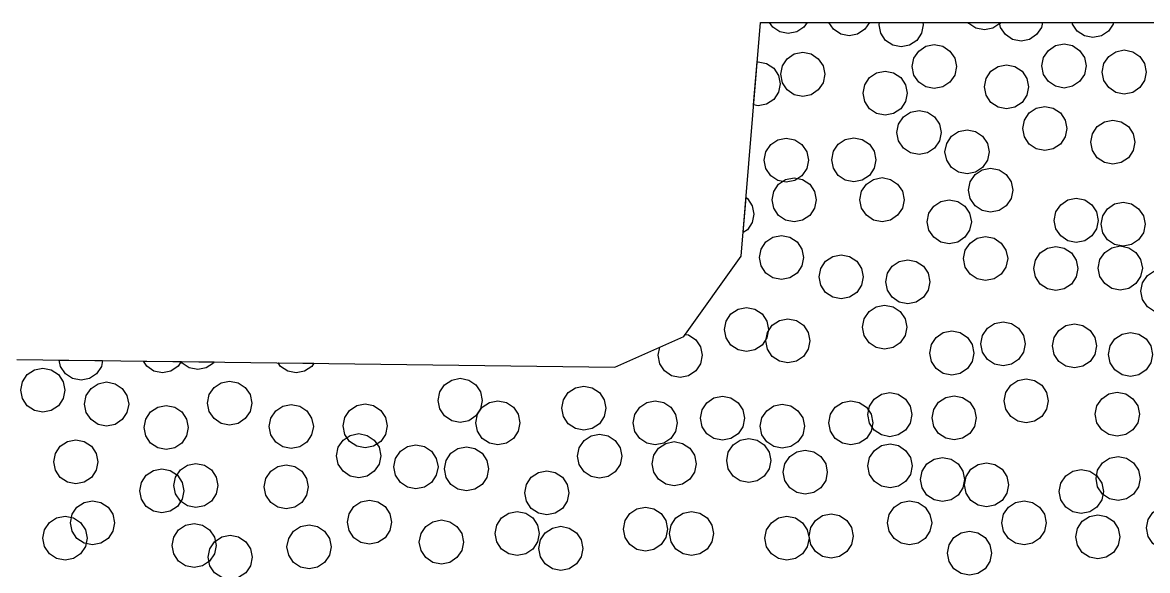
# Model space of a CAD drawing. Header units: millimetres. Extents: x 2 to 154, y 0 to 88.
# Drawn here: x 95.61 to 116.02, y 78.07 to 88.02 of the extents above; entities that cross this region are included whole.
import ezdxf

# ---------------------------------------------------------------- set-up
doc = ezdxf.new("R2010")
doc.units = ezdxf.units.MM
doc.layers.add('BORDER', color=3, linetype='Continuous')

msp = doc.modelspace()

# ---------------------------------------------------------------- linework, layer by layer
for points in [[(109.843, 88.021), (109.786, 87.936), (109.657, 87.849), (109.503, 87.818), (109.35, 87.849), (109.221, 87.936), (109.164, 88.021), (109.843, 88.021)], [(110.973, 88.021), (110.89, 87.897), (110.76, 87.81), (110.607, 87.78), (110.454, 87.81), (110.324, 87.897), (110.241, 88.021), (110.973, 88.021)], [(111.942, 88.021), (111.95, 87.978), (111.92, 87.825), (111.833, 87.695), (111.703, 87.608), (111.55, 87.578), (111.397, 87.608), (111.267, 87.695), (111.181, 87.825), (111.15, 87.978), (111.159, 88.021), (111.942, 88.021)], [(113.355, 88.021), (113.343, 88.002), (113.213, 87.915), (113.06, 87.885), (112.907, 87.915), (112.777, 88.002), (112.765, 88.021), (113.355, 88.021)], [(114.112, 88.021), (114.094, 87.931), (114.007, 87.801), (113.878, 87.715), (113.725, 87.684), (113.571, 87.715), (113.442, 87.801), (113.355, 87.931), (113.337, 88.021), (114.112, 88.021)], [(115.404, 88.021), (115.398, 87.993), (115.311, 87.863), (115.182, 87.776), (115.029, 87.746), (114.876, 87.776), (114.746, 87.863), (114.659, 87.993), (114.654, 88.021), (115.404, 88.021)], [(112.521, 87.067), (112.435, 86.937), (112.305, 86.85), (112.152, 86.82), (111.999, 86.85), (111.869, 86.937), (111.782, 87.067), (111.752, 87.22), (111.782, 87.373), (111.869, 87.503), (111.999, 87.589), (112.152, 87.62), (112.305, 87.589), (112.435, 87.503), (112.521, 87.373), (112.552, 87.22), (112.521, 87.067)], [(114.875, 87.078), (114.788, 86.948), (114.658, 86.862), (114.505, 86.831), (114.352, 86.862), (114.222, 86.948), (114.135, 87.078), (114.105, 87.231), (114.135, 87.384), (114.222, 87.514), (114.352, 87.601), (114.505, 87.631), (114.658, 87.601), (114.788, 87.514), (114.875, 87.384), (114.905, 87.231), (114.875, 87.078)], [(110.134, 86.926), (110.047, 86.797), (109.918, 86.71), (109.765, 86.68), (109.611, 86.71), (109.482, 86.797), (109.395, 86.926), (109.365, 87.08), (109.395, 87.233), (109.482, 87.362), (109.611, 87.449), (109.765, 87.48), (109.918, 87.449), (110.047, 87.362), (110.134, 87.233), (110.165, 87.08), (110.134, 86.926)], [(115.967, 86.969), (115.88, 86.839), (115.751, 86.752), (115.597, 86.722), (115.444, 86.752), (115.315, 86.839), (115.228, 86.969), (115.197, 87.122), (115.228, 87.275), (115.315, 87.404), (115.444, 87.491), (115.597, 87.522), (115.751, 87.491), (115.88, 87.404), (115.967, 87.275), (115.997, 87.122), (115.967, 86.969)], [(108.938, 87.304), (108.957, 87.308), (109.11, 87.278), (109.24, 87.191), (109.327, 87.061), (109.357, 86.908), (109.327, 86.755), (109.24, 86.625), (109.11, 86.539), (108.957, 86.508), (108.874, 86.525), (108.938, 87.304)], [(113.831, 86.699), (113.745, 86.569), (113.615, 86.482), (113.462, 86.452), (113.309, 86.482), (113.179, 86.569), (113.092, 86.699), (113.062, 86.852), (113.092, 87.005), (113.179, 87.135), (113.309, 87.221), (113.462, 87.252), (113.615, 87.221), (113.745, 87.135), (113.831, 87.005), (113.862, 86.852), (113.831, 86.699)], [(111.629, 86.585), (111.542, 86.455), (111.413, 86.368), (111.26, 86.338), (111.106, 86.368), (110.977, 86.455), (110.89, 86.585), (110.86, 86.738), (110.89, 86.891), (110.977, 87.021), (111.106, 87.107), (111.26, 87.138), (111.413, 87.107), (111.542, 87.021), (111.629, 86.891), (111.66, 86.738), (111.629, 86.585)], [(112.244, 85.871), (112.157, 85.741), (112.027, 85.654), (111.874, 85.624), (111.721, 85.654), (111.591, 85.741), (111.505, 85.871), (111.474, 86.024), (111.505, 86.177), (111.591, 86.307), (111.721, 86.394), (111.874, 86.424), (112.027, 86.394), (112.157, 86.307), (112.244, 86.177), (112.274, 86.024), (112.244, 85.871)], [(114.524, 85.944), (114.438, 85.814), (114.308, 85.727), (114.155, 85.697), (114.002, 85.727), (113.872, 85.814), (113.785, 85.944), (113.755, 86.097), (113.785, 86.25), (113.872, 86.38), (114.002, 86.466), (114.155, 86.497), (114.308, 86.466), (114.438, 86.38), (114.524, 86.25), (114.555, 86.097), (114.524, 85.944)], [(115.759, 85.695), (115.672, 85.566), (115.543, 85.479), (115.39, 85.448), (115.237, 85.479), (115.107, 85.566), (115.02, 85.695), (114.99, 85.848), (115.02, 86.002), (115.107, 86.131), (115.237, 86.218), (115.39, 86.248), (115.543, 86.218), (115.672, 86.131), (115.759, 86.002), (115.79, 85.848), (115.759, 85.695)], [(109.837, 85.368), (109.75, 85.238), (109.62, 85.152), (109.467, 85.121), (109.314, 85.152), (109.184, 85.238), (109.098, 85.368), (109.067, 85.521), (109.098, 85.674), (109.184, 85.804), (109.314, 85.891), (109.467, 85.921), (109.62, 85.891), (109.75, 85.804), (109.837, 85.674), (109.867, 85.521), (109.837, 85.368)], [(111.059, 85.376), (110.973, 85.246), (110.843, 85.159), (110.69, 85.129), (110.537, 85.159), (110.407, 85.246), (110.32, 85.376), (110.29, 85.529), (110.32, 85.682), (110.407, 85.812), (110.537, 85.898), (110.69, 85.929), (110.843, 85.898), (110.973, 85.812), (111.059, 85.682), (111.09, 85.529), (111.059, 85.376)], [(113.115, 85.521), (113.028, 85.391), (112.898, 85.304), (112.745, 85.274), (112.592, 85.304), (112.463, 85.391), (112.376, 85.521), (112.345, 85.674), (112.376, 85.827), (112.463, 85.957), (112.592, 86.044), (112.745, 86.074), (112.898, 86.044), (113.028, 85.957), (113.115, 85.827), (113.145, 85.674), (113.115, 85.521)], [(113.543, 84.823), (113.456, 84.694), (113.327, 84.607), (113.174, 84.577), (113.021, 84.607), (112.891, 84.694), (112.804, 84.823), (112.774, 84.977), (112.804, 85.13), (112.891, 85.259), (113.021, 85.346), (113.174, 85.377), (113.327, 85.346), (113.456, 85.259), (113.543, 85.13), (113.574, 84.977), (113.543, 84.823)], [(109.977, 84.649), (109.891, 84.519), (109.761, 84.432), (109.608, 84.402), (109.455, 84.432), (109.325, 84.519), (109.238, 84.649), (109.208, 84.802), (109.238, 84.955), (109.325, 85.085), (109.455, 85.172), (109.608, 85.202), (109.761, 85.172), (109.891, 85.085), (109.977, 84.955), (110.008, 84.802), (109.977, 84.649)], [(111.573, 84.651), (111.486, 84.521), (111.356, 84.434), (111.203, 84.404), (111.05, 84.434), (110.92, 84.521), (110.833, 84.651), (110.803, 84.804), (110.833, 84.957), (110.92, 85.086), (111.05, 85.173), (111.203, 85.204), (111.356, 85.173), (111.486, 85.086), (111.573, 84.957), (111.603, 84.804), (111.573, 84.651)], [(108.736, 84.843), (108.762, 84.825), (108.849, 84.695), (108.879, 84.542), (108.849, 84.389), (108.762, 84.259), (108.684, 84.207), (108.736, 84.843)], [(112.793, 84.251), (112.707, 84.121), (112.577, 84.035), (112.424, 84.004), (112.271, 84.035), (112.141, 84.121), (112.054, 84.251), (112.024, 84.404), (112.054, 84.557), (112.141, 84.687), (112.271, 84.774), (112.424, 84.804), (112.577, 84.774), (112.707, 84.687), (112.793, 84.557), (112.824, 84.404), (112.793, 84.251)], [(115.096, 84.276), (115.009, 84.146), (114.88, 84.06), (114.726, 84.029), (114.573, 84.06), (114.444, 84.146), (114.357, 84.276), (114.326, 84.429), (114.357, 84.582), (114.444, 84.712), (114.573, 84.799), (114.726, 84.829), (114.88, 84.799), (115.009, 84.712), (115.096, 84.582), (115.126, 84.429), (115.096, 84.276)], [(115.945, 84.205), (115.858, 84.075), (115.729, 83.988), (115.576, 83.958), (115.423, 83.988), (115.293, 84.075), (115.206, 84.205), (115.176, 84.358), (115.206, 84.511), (115.293, 84.64), (115.423, 84.727), (115.576, 84.758), (115.729, 84.727), (115.858, 84.64), (115.945, 84.511), (115.976, 84.358), (115.945, 84.205)], [(109.748, 83.602), (109.661, 83.472), (109.531, 83.385), (109.378, 83.355), (109.225, 83.385), (109.095, 83.472), (109.009, 83.602), (108.978, 83.755), (109.009, 83.908), (109.095, 84.038), (109.225, 84.124), (109.378, 84.155), (109.531, 84.124), (109.661, 84.038), (109.748, 83.908), (109.778, 83.755), (109.748, 83.602)], [(113.452, 83.582), (113.366, 83.452), (113.236, 83.365), (113.083, 83.335), (112.93, 83.365), (112.8, 83.452), (112.713, 83.582), (112.683, 83.735), (112.713, 83.888), (112.8, 84.018), (112.93, 84.104), (113.083, 84.135), (113.236, 84.104), (113.366, 84.018), (113.452, 83.888), (113.483, 83.735), (113.452, 83.582)], [(114.724, 83.401), (114.638, 83.271), (114.508, 83.184), (114.355, 83.154), (114.202, 83.184), (114.072, 83.271), (113.985, 83.401), (113.955, 83.554), (113.985, 83.707), (114.072, 83.837), (114.202, 83.924), (114.355, 83.954), (114.508, 83.924), (114.638, 83.837), (114.724, 83.707), (114.755, 83.554), (114.724, 83.401)], [(115.895, 83.411), (115.808, 83.281), (115.679, 83.194), (115.526, 83.164), (115.373, 83.194), (115.243, 83.281), (115.156, 83.411), (115.126, 83.564), (115.156, 83.717), (115.243, 83.846), (115.373, 83.933), (115.526, 83.964), (115.679, 83.933), (115.808, 83.846), (115.895, 83.717), (115.926, 83.564), (115.895, 83.411)], [(110.832, 83.25), (110.745, 83.12), (110.616, 83.033), (110.463, 83.003), (110.309, 83.033), (110.18, 83.12), (110.093, 83.25), (110.063, 83.403), (110.093, 83.556), (110.18, 83.686), (110.309, 83.772), (110.463, 83.803), (110.616, 83.772), (110.745, 83.686), (110.832, 83.556), (110.863, 83.403), (110.832, 83.25)], [(112.039, 83.162), (111.953, 83.032), (111.823, 82.945), (111.67, 82.915), (111.517, 82.945), (111.387, 83.032), (111.3, 83.162), (111.27, 83.315), (111.3, 83.468), (111.387, 83.597), (111.517, 83.684), (111.67, 83.715), (111.823, 83.684), (111.953, 83.597), (112.039, 83.468), (112.07, 83.315), (112.039, 83.162)], [(116.669, 82.991), (116.583, 82.861), (116.453, 82.774), (116.3, 82.744), (116.147, 82.774), (116.017, 82.861), (115.93, 82.991), (115.9, 83.144), (115.93, 83.297), (116.017, 83.427), (116.147, 83.513), (116.3, 83.544), (116.453, 83.513), (116.583, 83.427), (116.669, 83.297), (116.7, 83.144), (116.669, 82.991)], [(111.621, 82.338), (111.534, 82.208), (111.404, 82.122), (111.251, 82.091), (111.098, 82.122), (110.968, 82.208), (110.882, 82.338), (110.851, 82.491), (110.882, 82.644), (110.968, 82.774), (111.098, 82.861), (111.251, 82.891), (111.404, 82.861), (111.534, 82.774), (111.621, 82.644), (111.651, 82.491), (111.621, 82.338)], [(109.114, 82.295), (109.027, 82.165), (108.897, 82.079), (108.744, 82.048), (108.591, 82.079), (108.461, 82.165), (108.375, 82.295), (108.344, 82.448), (108.375, 82.601), (108.461, 82.731), (108.591, 82.818), (108.744, 82.848), (108.897, 82.818), (109.027, 82.731), (109.114, 82.601), (109.144, 82.448), (109.114, 82.295)], [(109.865, 82.089), (109.779, 81.959), (109.649, 81.872), (109.496, 81.842), (109.343, 81.872), (109.213, 81.959), (109.126, 82.089), (109.096, 82.242), (109.126, 82.395), (109.213, 82.525), (109.343, 82.611), (109.496, 82.642), (109.649, 82.611), (109.779, 82.525), (109.865, 82.395), (109.896, 82.242), (109.865, 82.089)], [(113.767, 82.034), (113.681, 81.904), (113.551, 81.817), (113.398, 81.787), (113.245, 81.817), (113.115, 81.904), (113.028, 82.034), (112.998, 82.187), (113.028, 82.34), (113.115, 82.47), (113.245, 82.557), (113.398, 82.587), (113.551, 82.557), (113.681, 82.47), (113.767, 82.34), (113.798, 82.187), (113.767, 82.034)], [(115.063, 81.996), (114.976, 81.866), (114.846, 81.78), (114.693, 81.749), (114.54, 81.78), (114.41, 81.866), (114.324, 81.996), (114.293, 82.149), (114.324, 82.302), (114.41, 82.432), (114.54, 82.519), (114.693, 82.549), (114.846, 82.519), (114.976, 82.432), (115.063, 82.302), (115.093, 82.149), (115.063, 81.996)], [(107.606, 82.321), (107.634, 82.36), (107.693, 82.348), (107.823, 82.261), (107.91, 82.132), (107.94, 81.979), (107.91, 81.826), (107.823, 81.696), (107.693, 81.609), (107.54, 81.579), (107.387, 81.609), (107.257, 81.696), (107.171, 81.826), (107.14, 81.979), (107.17, 82.127), (107.606, 82.321)], [(112.838, 81.868), (112.751, 81.738), (112.621, 81.652), (112.468, 81.621), (112.315, 81.652), (112.185, 81.738), (112.099, 81.868), (112.068, 82.021), (112.099, 82.174), (112.185, 82.304), (112.315, 82.391), (112.468, 82.421), (112.621, 82.391), (112.751, 82.304), (112.838, 82.174), (112.868, 82.021), (112.838, 81.868)], [(116.08, 81.843), (115.994, 81.714), (115.864, 81.627), (115.711, 81.596), (115.558, 81.627), (115.428, 81.714), (115.341, 81.843), (115.311, 81.996), (115.341, 82.149), (115.428, 82.279), (115.558, 82.366), (115.711, 82.396), (115.864, 82.366), (115.994, 82.279), (116.08, 82.149), (116.111, 81.996), (116.08, 81.843)], [(97.064, 81.884), (97.042, 81.774), (96.956, 81.645), (96.826, 81.558), (96.673, 81.527), (96.52, 81.558), (96.39, 81.645), (96.303, 81.774), (96.279, 81.894), (97.064, 81.884)], [(98.489, 81.866), (98.432, 81.78), (98.302, 81.693), (98.149, 81.663), (97.996, 81.693), (97.866, 81.78), (97.803, 81.875), (98.489, 81.866)], [(99.086, 81.858), (99.073, 81.839), (98.943, 81.752), (98.79, 81.722), (98.637, 81.752), (98.507, 81.839), (98.49, 81.866), (99.086, 81.858)], [(100.896, 81.835), (100.858, 81.779), (100.729, 81.692), (100.576, 81.662), (100.422, 81.692), (100.293, 81.779), (100.25, 81.843), (100.896, 81.835)], [(96.351, 81.194), (96.264, 81.065), (96.134, 80.978), (95.981, 80.947), (95.828, 80.978), (95.698, 81.065), (95.611, 81.194), (95.581, 81.347), (95.611, 81.5), (95.698, 81.63), (95.828, 81.717), (95.981, 81.747), (96.134, 81.717), (96.264, 81.63), (96.351, 81.5), (96.381, 81.347), (96.351, 81.194)], [(97.506, 80.942), (97.419, 80.812), (97.29, 80.725), (97.137, 80.695), (96.984, 80.725), (96.854, 80.812), (96.767, 80.942), (96.737, 81.095), (96.767, 81.248), (96.854, 81.377), (96.984, 81.464), (97.137, 81.495), (97.29, 81.464), (97.419, 81.377), (97.506, 81.248), (97.537, 81.095), (97.506, 80.942)], [(99.738, 80.959), (99.651, 80.83), (99.522, 80.743), (99.369, 80.712), (99.216, 80.743), (99.086, 80.83), (98.999, 80.959), (98.969, 81.112), (98.999, 81.266), (99.086, 81.395), (99.216, 81.482), (99.369, 81.512), (99.522, 81.482), (99.651, 81.395), (99.738, 81.266), (99.769, 81.112), (99.738, 80.959)], [(103.922, 81.009), (103.835, 80.879), (103.705, 80.792), (103.552, 80.762), (103.399, 80.792), (103.269, 80.879), (103.183, 81.009), (103.152, 81.162), (103.183, 81.315), (103.269, 81.445), (103.399, 81.531), (103.552, 81.562), (103.705, 81.531), (103.835, 81.445), (103.922, 81.315), (103.952, 81.162), (103.922, 81.009)], [(114.189, 80.999), (114.102, 80.869), (113.972, 80.782), (113.819, 80.752), (113.666, 80.782), (113.537, 80.869), (113.45, 80.999), (113.419, 81.152), (113.45, 81.305), (113.537, 81.435), (113.666, 81.522), (113.819, 81.552), (113.972, 81.522), (114.102, 81.435), (114.189, 81.305), (114.219, 81.152), (114.189, 80.999)], [(106.163, 80.866), (106.077, 80.737), (105.947, 80.65), (105.794, 80.619), (105.641, 80.65), (105.511, 80.737), (105.424, 80.866), (105.394, 81.019), (105.424, 81.172), (105.511, 81.302), (105.641, 81.389), (105.794, 81.419), (105.947, 81.389), (106.077, 81.302), (106.163, 81.172), (106.194, 81.019), (106.163, 80.866)], [(108.678, 80.683), (108.591, 80.553), (108.461, 80.467), (108.308, 80.436), (108.155, 80.467), (108.025, 80.553), (107.939, 80.683), (107.908, 80.836), (107.939, 80.989), (108.025, 81.119), (108.155, 81.206), (108.308, 81.236), (108.461, 81.206), (108.591, 81.119), (108.678, 80.989), (108.708, 80.836), (108.678, 80.683)], [(111.714, 80.749), (111.628, 80.62), (111.498, 80.533), (111.345, 80.502), (111.192, 80.533), (111.062, 80.62), (110.975, 80.749), (110.945, 80.902), (110.975, 81.055), (111.062, 81.185), (111.192, 81.272), (111.345, 81.302), (111.498, 81.272), (111.628, 81.185), (111.714, 81.055), (111.745, 80.902), (111.714, 80.749)], [(112.881, 80.69), (112.794, 80.56), (112.664, 80.474), (112.511, 80.443), (112.358, 80.474), (112.229, 80.56), (112.142, 80.69), (112.111, 80.843), (112.142, 80.996), (112.229, 81.126), (112.358, 81.213), (112.511, 81.243), (112.664, 81.213), (112.794, 81.126), (112.881, 80.996), (112.911, 80.843), (112.881, 80.69)], [(115.841, 80.756), (115.754, 80.626), (115.624, 80.539), (115.471, 80.509), (115.318, 80.539), (115.189, 80.626), (115.102, 80.756), (115.071, 80.909), (115.102, 81.062), (115.189, 81.192), (115.318, 81.278), (115.471, 81.309), (115.624, 81.278), (115.754, 81.192), (115.841, 81.062), (115.871, 80.909), (115.841, 80.756)], [(98.588, 80.515), (98.502, 80.385), (98.372, 80.299), (98.219, 80.268), (98.066, 80.299), (97.936, 80.385), (97.849, 80.515), (97.819, 80.668), (97.849, 80.821), (97.936, 80.951), (98.066, 81.038), (98.219, 81.068), (98.372, 81.038), (98.502, 80.951), (98.588, 80.821), (98.619, 80.668), (98.588, 80.515)], [(100.856, 80.534), (100.77, 80.404), (100.64, 80.317), (100.487, 80.287), (100.334, 80.317), (100.204, 80.404), (100.117, 80.534), (100.087, 80.687), (100.117, 80.84), (100.204, 80.97), (100.334, 81.056), (100.487, 81.087), (100.64, 81.056), (100.77, 80.97), (100.856, 80.84), (100.887, 80.687), (100.856, 80.534)], [(102.197, 80.544), (102.11, 80.415), (101.98, 80.328), (101.827, 80.297), (101.674, 80.328), (101.544, 80.415), (101.458, 80.544), (101.427, 80.697), (101.458, 80.85), (101.544, 80.98), (101.674, 81.067), (101.827, 81.097), (101.98, 81.067), (102.11, 80.98), (102.197, 80.85), (102.227, 80.697), (102.197, 80.544)], [(104.605, 80.602), (104.518, 80.472), (104.388, 80.386), (104.235, 80.355), (104.082, 80.386), (103.952, 80.472), (103.866, 80.602), (103.835, 80.755), (103.866, 80.908), (103.952, 81.038), (104.082, 81.125), (104.235, 81.155), (104.388, 81.125), (104.518, 81.038), (104.605, 80.908), (104.635, 80.755), (104.605, 80.602)], [(107.459, 80.599), (107.373, 80.47), (107.243, 80.383), (107.09, 80.352), (106.937, 80.383), (106.807, 80.47), (106.72, 80.599), (106.69, 80.752), (106.72, 80.905), (106.807, 81.035), (106.937, 81.122), (107.09, 81.152), (107.243, 81.122), (107.373, 81.035), (107.459, 80.905), (107.49, 80.752), (107.459, 80.599)], [(109.764, 80.538), (109.677, 80.408), (109.547, 80.321), (109.394, 80.291), (109.241, 80.321), (109.112, 80.408), (109.025, 80.538), (108.994, 80.691), (109.025, 80.844), (109.112, 80.974), (109.241, 81.06), (109.394, 81.091), (109.547, 81.06), (109.677, 80.974), (109.764, 80.844), (109.794, 80.691), (109.764, 80.538)], [(111.006, 80.602), (110.92, 80.472), (110.79, 80.385), (110.637, 80.355), (110.484, 80.385), (110.354, 80.472), (110.267, 80.602), (110.237, 80.755), (110.267, 80.908), (110.354, 81.038), (110.484, 81.124), (110.637, 81.155), (110.79, 81.124), (110.92, 81.038), (111.006, 80.908), (111.037, 80.755), (111.006, 80.602)], [(96.948, 79.893), (96.861, 79.763), (96.731, 79.676), (96.578, 79.646), (96.425, 79.676), (96.295, 79.763), (96.209, 79.893), (96.178, 80.046), (96.209, 80.199), (96.295, 80.329), (96.425, 80.415), (96.578, 80.446), (96.731, 80.415), (96.861, 80.329), (96.948, 80.199), (96.978, 80.046), (96.948, 79.893)], [(102.08, 80.004), (101.993, 79.874), (101.863, 79.787), (101.71, 79.757), (101.557, 79.787), (101.427, 79.874), (101.34, 80.004), (101.31, 80.157), (101.34, 80.31), (101.427, 80.44), (101.557, 80.526), (101.71, 80.557), (101.863, 80.526), (101.993, 80.44), (102.08, 80.31), (102.11, 80.157), (102.08, 80.004)], [(106.45, 79.996), (106.364, 79.866), (106.234, 79.78), (106.081, 79.749), (105.928, 79.78), (105.798, 79.866), (105.711, 79.996), (105.681, 80.149), (105.711, 80.302), (105.798, 80.432), (105.928, 80.519), (106.081, 80.549), (106.234, 80.519), (106.364, 80.432), (106.45, 80.302), (106.481, 80.149), (106.45, 79.996)], [(107.802, 79.859), (107.715, 79.729), (107.585, 79.642), (107.432, 79.612), (107.279, 79.642), (107.149, 79.729), (107.062, 79.859), (107.032, 80.012), (107.062, 80.165), (107.149, 80.294), (107.279, 80.381), (107.432, 80.412), (107.585, 80.381), (107.715, 80.294), (107.802, 80.165), (107.832, 80.012), (107.802, 79.859)], [(109.154, 79.916), (109.067, 79.786), (108.938, 79.699), (108.785, 79.669), (108.631, 79.699), (108.502, 79.786), (108.415, 79.916), (108.385, 80.069), (108.415, 80.222), (108.502, 80.352), (108.631, 80.438), (108.785, 80.469), (108.938, 80.438), (109.067, 80.352), (109.154, 80.222), (109.185, 80.069), (109.154, 79.916)], [(103.118, 79.802), (103.032, 79.672), (102.902, 79.585), (102.749, 79.555), (102.596, 79.585), (102.466, 79.672), (102.379, 79.802), (102.349, 79.955), (102.379, 80.108), (102.466, 80.238), (102.596, 80.325), (102.749, 80.355), (102.902, 80.325), (103.032, 80.238), (103.118, 80.108), (103.149, 79.955), (103.118, 79.802)], [(104.034, 79.764), (103.947, 79.634), (103.818, 79.548), (103.664, 79.517), (103.511, 79.548), (103.382, 79.634), (103.295, 79.764), (103.264, 79.917), (103.295, 80.07), (103.382, 80.2), (103.511, 80.287), (103.664, 80.317), (103.818, 80.287), (103.947, 80.2), (104.034, 80.07), (104.064, 79.917), (104.034, 79.764)], [(110.181, 79.704), (110.094, 79.575), (109.964, 79.488), (109.811, 79.457), (109.658, 79.488), (109.529, 79.575), (109.442, 79.704), (109.411, 79.857), (109.442, 80.01), (109.529, 80.14), (109.658, 80.227), (109.811, 80.257), (109.964, 80.227), (110.094, 80.14), (110.181, 80.01), (110.211, 79.857), (110.181, 79.704)], [(111.717, 79.818), (111.63, 79.688), (111.501, 79.601), (111.348, 79.571), (111.195, 79.601), (111.065, 79.688), (110.978, 79.818), (110.948, 79.971), (110.978, 80.124), (111.065, 80.254), (111.195, 80.34), (111.348, 80.371), (111.501, 80.34), (111.63, 80.254), (111.717, 80.124), (111.748, 79.971), (111.717, 79.818)], [(99.127, 79.462), (99.04, 79.333), (98.91, 79.246), (98.757, 79.215), (98.604, 79.246), (98.475, 79.333), (98.388, 79.462), (98.357, 79.615), (98.388, 79.768), (98.475, 79.898), (98.604, 79.985), (98.757, 80.015), (98.91, 79.985), (99.04, 79.898), (99.127, 79.768), (99.157, 79.615), (99.127, 79.462)], [(112.672, 79.571), (112.585, 79.442), (112.455, 79.355), (112.302, 79.324), (112.149, 79.355), (112.019, 79.442), (111.933, 79.571), (111.902, 79.724), (111.933, 79.878), (112.019, 80.007), (112.149, 80.094), (112.302, 80.124), (112.455, 80.094), (112.585, 80.007), (112.672, 79.878), (112.702, 79.724), (112.672, 79.571)], [(113.467, 79.474), (113.381, 79.344), (113.251, 79.257), (113.098, 79.227), (112.945, 79.257), (112.815, 79.344), (112.728, 79.474), (112.698, 79.627), (112.728, 79.78), (112.815, 79.91), (112.945, 79.996), (113.098, 80.027), (113.251, 79.996), (113.381, 79.91), (113.467, 79.78), (113.498, 79.627), (113.467, 79.474)], [(115.854, 79.59), (115.767, 79.461), (115.638, 79.374), (115.485, 79.344), (115.331, 79.374), (115.202, 79.461), (115.115, 79.59), (115.085, 79.744), (115.115, 79.897), (115.202, 80.026), (115.331, 80.113), (115.485, 80.144), (115.638, 80.113), (115.767, 80.026), (115.854, 79.897), (115.885, 79.744), (115.854, 79.59)], [(98.509, 79.365), (98.422, 79.235), (98.292, 79.148), (98.139, 79.118), (97.986, 79.148), (97.856, 79.235), (97.77, 79.365), (97.739, 79.518), (97.77, 79.671), (97.856, 79.801), (97.986, 79.887), (98.139, 79.918), (98.292, 79.887), (98.422, 79.801), (98.509, 79.671), (98.539, 79.518), (98.509, 79.365)], [(100.765, 79.44), (100.678, 79.31), (100.549, 79.223), (100.396, 79.193), (100.242, 79.223), (100.113, 79.31), (100.026, 79.44), (99.996, 79.593), (100.026, 79.746), (100.113, 79.876), (100.242, 79.962), (100.396, 79.993), (100.549, 79.962), (100.678, 79.876), (100.765, 79.746), (100.796, 79.593), (100.765, 79.44)], [(105.492, 79.331), (105.405, 79.201), (105.275, 79.114), (105.122, 79.084), (104.969, 79.114), (104.839, 79.201), (104.753, 79.331), (104.722, 79.484), (104.753, 79.637), (104.839, 79.767), (104.969, 79.853), (105.122, 79.884), (105.275, 79.853), (105.405, 79.767), (105.492, 79.637), (105.522, 79.484), (105.492, 79.331)], [(115.188, 79.355), (115.101, 79.225), (114.971, 79.139), (114.818, 79.108), (114.665, 79.139), (114.535, 79.225), (114.449, 79.355), (114.418, 79.508), (114.449, 79.661), (114.535, 79.791), (114.665, 79.878), (114.818, 79.908), (114.971, 79.878), (115.101, 79.791), (115.188, 79.661), (115.218, 79.508), (115.188, 79.355)], [(97.251, 78.787), (97.165, 78.657), (97.035, 78.571), (96.882, 78.54), (96.729, 78.571), (96.599, 78.657), (96.512, 78.787), (96.482, 78.94), (96.512, 79.093), (96.599, 79.223), (96.729, 79.31), (96.882, 79.34), (97.035, 79.31), (97.165, 79.223), (97.251, 79.093), (97.282, 78.94), (97.251, 78.787)], [(102.273, 78.797), (102.187, 78.667), (102.057, 78.581), (101.904, 78.55), (101.751, 78.581), (101.621, 78.667), (101.534, 78.797), (101.504, 78.95), (101.534, 79.103), (101.621, 79.233), (101.751, 79.32), (101.904, 79.35), (102.057, 79.32), (102.187, 79.233), (102.273, 79.103), (102.304, 78.95), (102.273, 78.797)], [(107.281, 78.672), (107.194, 78.543), (107.064, 78.456), (106.911, 78.425), (106.758, 78.456), (106.628, 78.543), (106.541, 78.672), (106.511, 78.825), (106.541, 78.978), (106.628, 79.108), (106.758, 79.195), (106.911, 79.225), (107.064, 79.195), (107.194, 79.108), (107.281, 78.978), (107.311, 78.825), (107.281, 78.672)], [(112.073, 78.785), (111.987, 78.655), (111.857, 78.568), (111.704, 78.538), (111.551, 78.568), (111.421, 78.655), (111.334, 78.785), (111.304, 78.938), (111.334, 79.091), (111.421, 79.22), (111.551, 79.307), (111.704, 79.338), (111.857, 79.307), (111.987, 79.22), (112.073, 79.091), (112.104, 78.938), (112.073, 78.785)], [(114.149, 78.787), (114.062, 78.657), (113.932, 78.57), (113.779, 78.54), (113.626, 78.57), (113.496, 78.657), (113.409, 78.787), (113.379, 78.94), (113.409, 79.093), (113.496, 79.223), (113.626, 79.309), (113.779, 79.34), (113.932, 79.309), (114.062, 79.223), (114.149, 79.093), (114.179, 78.94), (114.149, 78.787)], [(116.771, 78.692), (116.684, 78.562), (116.554, 78.475), (116.401, 78.445), (116.248, 78.475), (116.118, 78.562), (116.031, 78.692), (116.001, 78.845), (116.031, 78.998), (116.118, 79.128), (116.248, 79.214), (116.401, 79.245), (116.554, 79.214), (116.684, 79.128), (116.771, 78.998), (116.801, 78.845), (116.771, 78.692)], [(96.751, 78.506), (96.664, 78.376), (96.535, 78.29), (96.382, 78.259), (96.228, 78.29), (96.099, 78.376), (96.012, 78.506), (95.982, 78.659), (96.012, 78.812), (96.099, 78.942), (96.228, 79.029), (96.382, 79.059), (96.535, 79.029), (96.664, 78.942), (96.751, 78.812), (96.782, 78.659), (96.751, 78.506)], [(103.579, 78.437), (103.492, 78.307), (103.362, 78.22), (103.209, 78.19), (103.056, 78.22), (102.926, 78.307), (102.84, 78.437), (102.809, 78.59), (102.84, 78.743), (102.926, 78.873), (103.056, 78.959), (103.209, 78.99), (103.362, 78.959), (103.492, 78.873), (103.579, 78.743), (103.609, 78.59), (103.579, 78.437)], [(104.955, 78.591), (104.869, 78.461), (104.739, 78.374), (104.586, 78.344), (104.433, 78.374), (104.303, 78.461), (104.216, 78.591), (104.186, 78.744), (104.216, 78.897), (104.303, 79.027), (104.433, 79.113), (104.586, 79.144), (104.739, 79.113), (104.869, 79.027), (104.955, 78.897), (104.986, 78.744), (104.955, 78.591)], [(108.117, 78.592), (108.03, 78.463), (107.9, 78.376), (107.747, 78.345), (107.594, 78.376), (107.464, 78.463), (107.377, 78.592), (107.347, 78.745), (107.377, 78.898), (107.464, 79.028), (107.594, 79.115), (107.747, 79.145), (107.9, 79.115), (108.03, 79.028), (108.117, 78.898), (108.147, 78.745), (108.117, 78.592)], [(109.848, 78.505), (109.761, 78.375), (109.632, 78.288), (109.479, 78.258), (109.325, 78.288), (109.196, 78.375), (109.109, 78.505), (109.079, 78.658), (109.109, 78.811), (109.196, 78.941), (109.325, 79.027), (109.479, 79.058), (109.632, 79.027), (109.761, 78.941), (109.848, 78.811), (109.879, 78.658), (109.848, 78.505)], [(110.649, 78.546), (110.562, 78.416), (110.432, 78.329), (110.279, 78.299), (110.126, 78.329), (109.996, 78.416), (109.91, 78.546), (109.879, 78.699), (109.91, 78.852), (109.996, 78.982), (110.126, 79.069), (110.279, 79.099), (110.432, 79.069), (110.562, 78.982), (110.649, 78.852), (110.679, 78.699), (110.649, 78.546)], [(115.488, 78.531), (115.401, 78.401), (115.271, 78.314), (115.118, 78.284), (114.965, 78.314), (114.835, 78.401), (114.749, 78.531), (114.718, 78.684), (114.749, 78.837), (114.835, 78.967), (114.965, 79.053), (115.118, 79.084), (115.271, 79.053), (115.401, 78.967), (115.488, 78.837), (115.518, 78.684), (115.488, 78.531)], [(99.093, 78.373), (99.006, 78.243), (98.877, 78.157), (98.724, 78.126), (98.57, 78.157), (98.441, 78.243), (98.354, 78.373), (98.324, 78.526), (98.354, 78.679), (98.441, 78.809), (98.57, 78.896), (98.724, 78.926), (98.877, 78.896), (99.006, 78.809), (99.093, 78.679), (99.124, 78.526), (99.093, 78.373)], [(101.179, 78.349), (101.092, 78.22), (100.962, 78.133), (100.809, 78.102), (100.656, 78.133), (100.527, 78.22), (100.44, 78.349), (100.409, 78.502), (100.44, 78.656), (100.527, 78.785), (100.656, 78.872), (100.809, 78.902), (100.962, 78.872), (101.092, 78.785), (101.179, 78.656), (101.209, 78.502), (101.179, 78.349)], [(105.746, 78.321), (105.66, 78.192), (105.53, 78.105), (105.377, 78.075), (105.224, 78.105), (105.094, 78.192), (105.007, 78.321), (104.977, 78.475), (105.007, 78.628), (105.094, 78.757), (105.224, 78.844), (105.377, 78.875), (105.53, 78.844), (105.66, 78.757), (105.746, 78.628), (105.777, 78.475), (105.746, 78.321)], [(113.161, 78.235), (113.074, 78.105), (112.944, 78.019), (112.791, 77.988), (112.638, 78.019), (112.508, 78.105), (112.422, 78.235), (112.391, 78.388), (112.422, 78.541), (112.508, 78.671), (112.638, 78.758), (112.791, 78.788), (112.944, 78.758), (113.074, 78.671), (113.161, 78.541), (113.191, 78.388), (113.161, 78.235)], [(99.747, 78.16), (99.661, 78.03), (99.531, 77.944), (99.378, 77.913), (99.225, 77.944), (99.095, 78.03), (99.008, 78.16), (98.978, 78.313), (99.008, 78.466), (99.095, 78.596), (99.225, 78.683), (99.378, 78.713), (99.531, 78.683), (99.661, 78.596), (99.747, 78.466), (99.778, 78.313), (99.747, 78.16)]]:
    msp.add_lwpolyline(points, close=True)
at = {"layer": 'BORDER'}
msp.add_lwpolyline([(95.511, 81.904), (106.355, 81.765), (107.606, 82.321), (108.649, 83.781), (108.996, 88.021), (147.227, 88.021), (147.088, 87.465), (143.056, 86.075), (139.442, 83.989), (136.592, 81.556), (134.09, 78.359), (132.421, 75.022), (131.448, 71.547), (131.031, 67.932), (131.17, 63.623), (132.56, 55.977), (135.758, 46.94), (139.65, 38.877)], dxfattribs=at)

doc.saveas('drawing.dxf')
